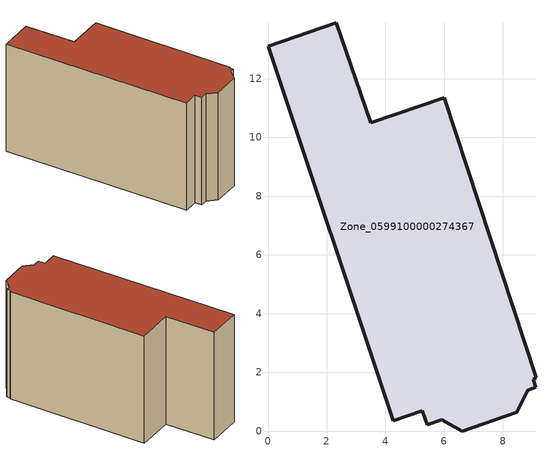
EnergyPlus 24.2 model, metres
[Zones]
Zone_0599100000274367
 floor ground (C_G): 9.11,1.49 8.85,1.4 8.47,0.64 6.61,0 5.92,0.39 5.42,0.22 5.25,0.69 4.27,0.35 0,13.1 2.32,13.9 3.49,10.49 6,11.35 9.12,1.82 9.04,1.76 z0
 wall outside (C_F): 3.49,10.49 2.32,13.9 0,13.1 4.27,0.35 5.25,0.69 5.42,0.22 5.92,0.39 6.61,0 8.47,0.64 8.85,1.4 9.11,1.49 9.04,1.76 9.12,1.82 6,11.35 3.49,10.49 z0:8.1
 roof outside (C_R): 9.04,1.76 9.12,1.82 6,11.35 3.49,10.49 2.32,13.9 0,13.1 4.27,0.35 5.25,0.69 5.42,0.22 5.92,0.39 6.61,0 8.47,0.64 8.85,1.4 9.11,1.49 z8.1
[BUILDING]
Pand.0599100000274367: North Axis=0; Terrain=City; Loads Convergence Tolerance Value=0.04; Temperature Convergence Tolerance Value=0.4; Solar Distribution=FullExterior; Maximum Number of Warmup Days=25; Minimum Number of Warmup Days=1
[Site:Location]
Rotterdam.The.Hague.AP_ZH_NLD Design_Conditions: Latitude=51.96; Longitude=4.45; Time Zone=1; Elevation=-4.5
[SITE:GROUNDTEMPERATURE:BUILDINGSURFACE]
18, 18, 18, 18, 18, 18, 18, 18, 18, 18, 18, 18
[MATERIAL] Thermal Absorptance=0.9; Solar Absorptance=0.7; Visible Absorptance=0.7
Name | Roughness | Thickness | Conductivity | Density | Specific Heat
G.TI.1946 | MediumSmooth | 0.15 | 1 | 540 | 1210
F.TI.1946 | Rough | 0.3 | 0.857143 | 1920 | 840
R.TI.1946 | MediumRough | 0.2 | 0.1 | 1500 | 1000
[CONSTRUCTION]
C_G: G.TI.1946
C_F: F.TI.1946
C_R: R.TI.1946
[ZONE]
Zone_0599100000274367: Type=1; Multiplier=1; Ceiling Height=Autocalculate; Volume=Autocalculate; Floor Area=autocalculate; Part of Total Floor Area=Yes
[ZONEINFILTRATION:DESIGNFLOWRATE]
Infil_Zone_0599100000274367: Zone or ZoneList or Space or SpaceList=Zone_0599100000274367; Schedule=AlwaysOn; Design Flow Rate Calculation Method=Flow/Area; Flow Rate per Floor Area=0.003; Constant Term Coefficient=1; Temperature Term Coefficient=0; Velocity Term Coefficient=0; Velocity Squared Term Coefficient=0
[HVACTEMPLATE:ZONE:IDEALLOADSAIRSYSTEM]
Zone_0599100000274367: Maximum Heating Supply Air Temperature=50; Minimum Cooling Supply Air Temperature=13; Maximum Heating Supply Air Humidity Ratio=0.0156; Minimum Cooling Supply Air Humidity Ratio=0.0077; Heating Limit=NoLimit; Cooling Limit=NoLimit; Dehumidification Control Type=ConstantSensibleHeatRatio; Cooling Sensible Heat Ratio=0.7; Dehumidification Setpoint=60; Humidification Control Type=None; Humidification Setpoint=30; Outdoor Air Method=None; Outdoor Air Flow Rate per Person=0.00944; Outdoor Air Flow Rate per Zone Floor Area=0; Outdoor Air Flow Rate per Zone=0; Demand Controlled Ventilation Type=None; Outdoor Air Economizer Type=NoEconomizer; Heat Recovery Type=None; Sensible Heat Recovery Effectiveness=0.7; Latent Heat Recovery Effectiveness=0.65
[ZONECONTROL:THERMOSTAT]
ThermostatControl_Zone_0599100000274367: Zone or ZoneList=Zone_0599100000274367; Control Type Schedule=DualSetpointControlType; Control 1=Thermostat_Zone_0599100000274367; Temperature Difference Between Cutout And Setpoint=0
[THERMOSTATSETPOINT:DUALSETPOINT]
Thermostat_Zone_0599100000274367: Heating Setpoint Temperature Schedule=HeatingSetpoint_Zone_0599100000274367; Cooling Setpoint Temperature Schedule=CoolingSetpoint_Zone_0599100000274367
[SCHEDULE:COMPACT]
HeatingSetpoint_Zone_0599100000274367: Through: 12/31, For: AllDays, Until: 24:00, 21
CoolingSetpoint_Zone_0599100000274367: Through: 12/31, For: AllDays, Until: 24:00, 24
DualSetpointControlType: Through: 12/31, For: AllDays, Until: 24:00, 4
AlwaysOn: Through: 12/31, For: AllDays, Until: 24:00, 1
